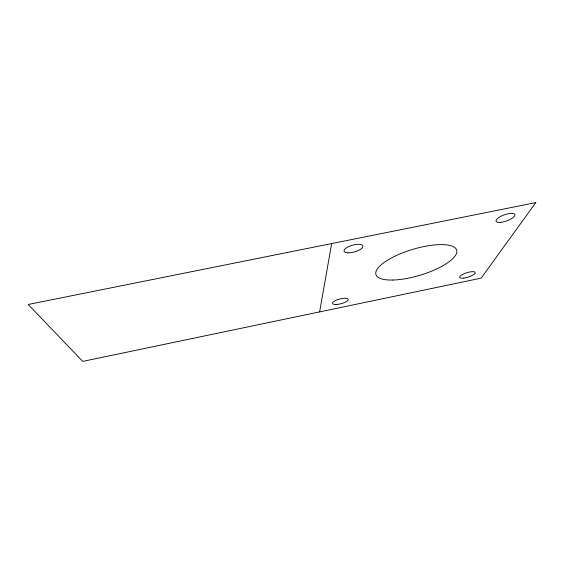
<?xml version="1.0" encoding="UTF-8"?>
<svg xmlns="http://www.w3.org/2000/svg" width="564" height="564" viewBox="0 0 564 564"><rect width="100%" height="100%" fill="white"/><g stroke="black" fill="none" stroke-linecap="round" stroke-linejoin="round"><path stroke-width="0.85" d="M319.612 311.899L331.667 243.57M535.8 202.596L481.141 278.144L82.732 361.404L28.2 304.482L535.8 202.596M392.727 280.04A42.194 13.444 -16.8 0 0 456.692 252.799A42.194 13.444 -16.8 0 0 399.502 254.124A42.194 13.444 -16.8 0 0 392.727 280.04M500.388 222.364A9.962 3.25 -19.5 0 0 514.939 215.088A9.962 3.25 -19.5 0 0 501.163 216.188A9.962 3.25 -19.5 0 0 500.388 222.364M463.848 278.094A8.164 2.305 -17.4 0 0 475.212 272.574A8.164 2.305 -17.4 0 0 463.157 274.132A8.164 2.305 -17.4 0 0 463.848 278.094M335.799 304.511A8.093 2.439 -14.6 0 0 348.164 299.787A8.093 2.439 -14.6 0 0 337.082 299.872A8.093 2.439 -14.6 0 0 335.799 304.511M347.868 252.848A9.757 3.518 -15.6 0 0 362.863 246.722A9.757 3.518 -15.6 0 0 349.722 246.144A9.757 3.518 -15.6 0 0 347.868 252.848"/></g></svg>
